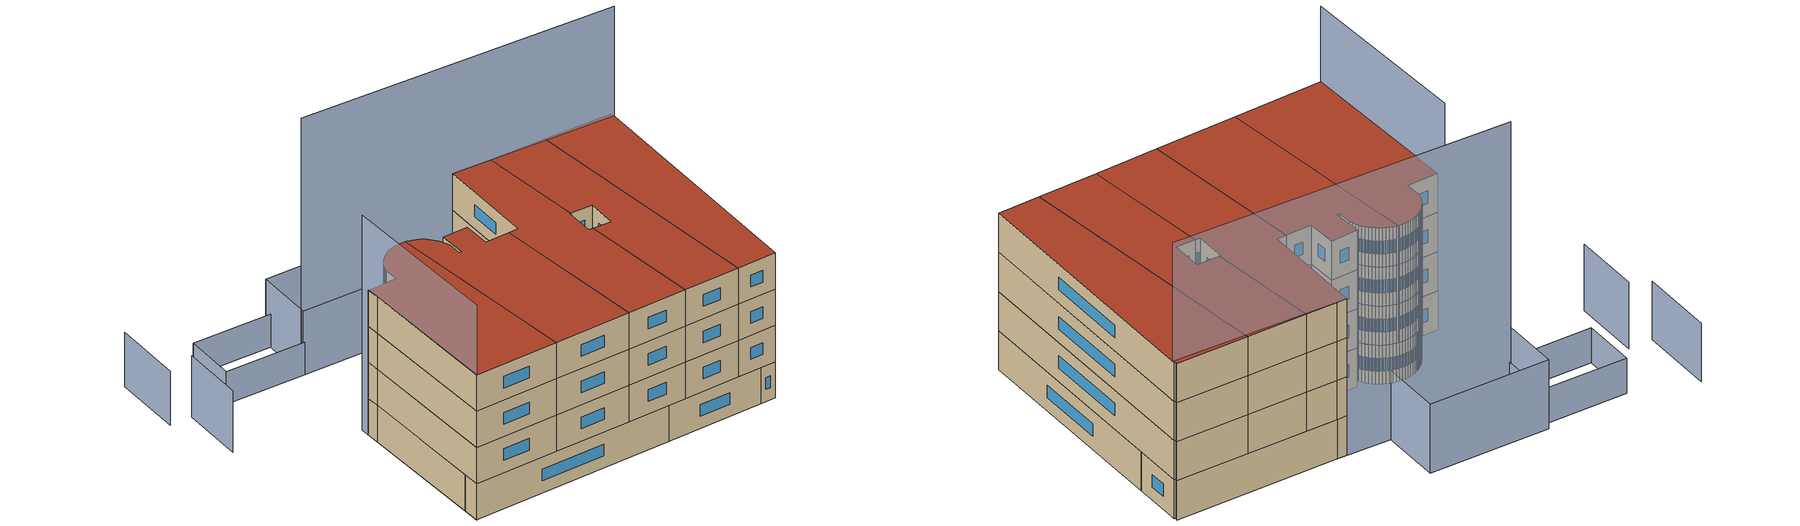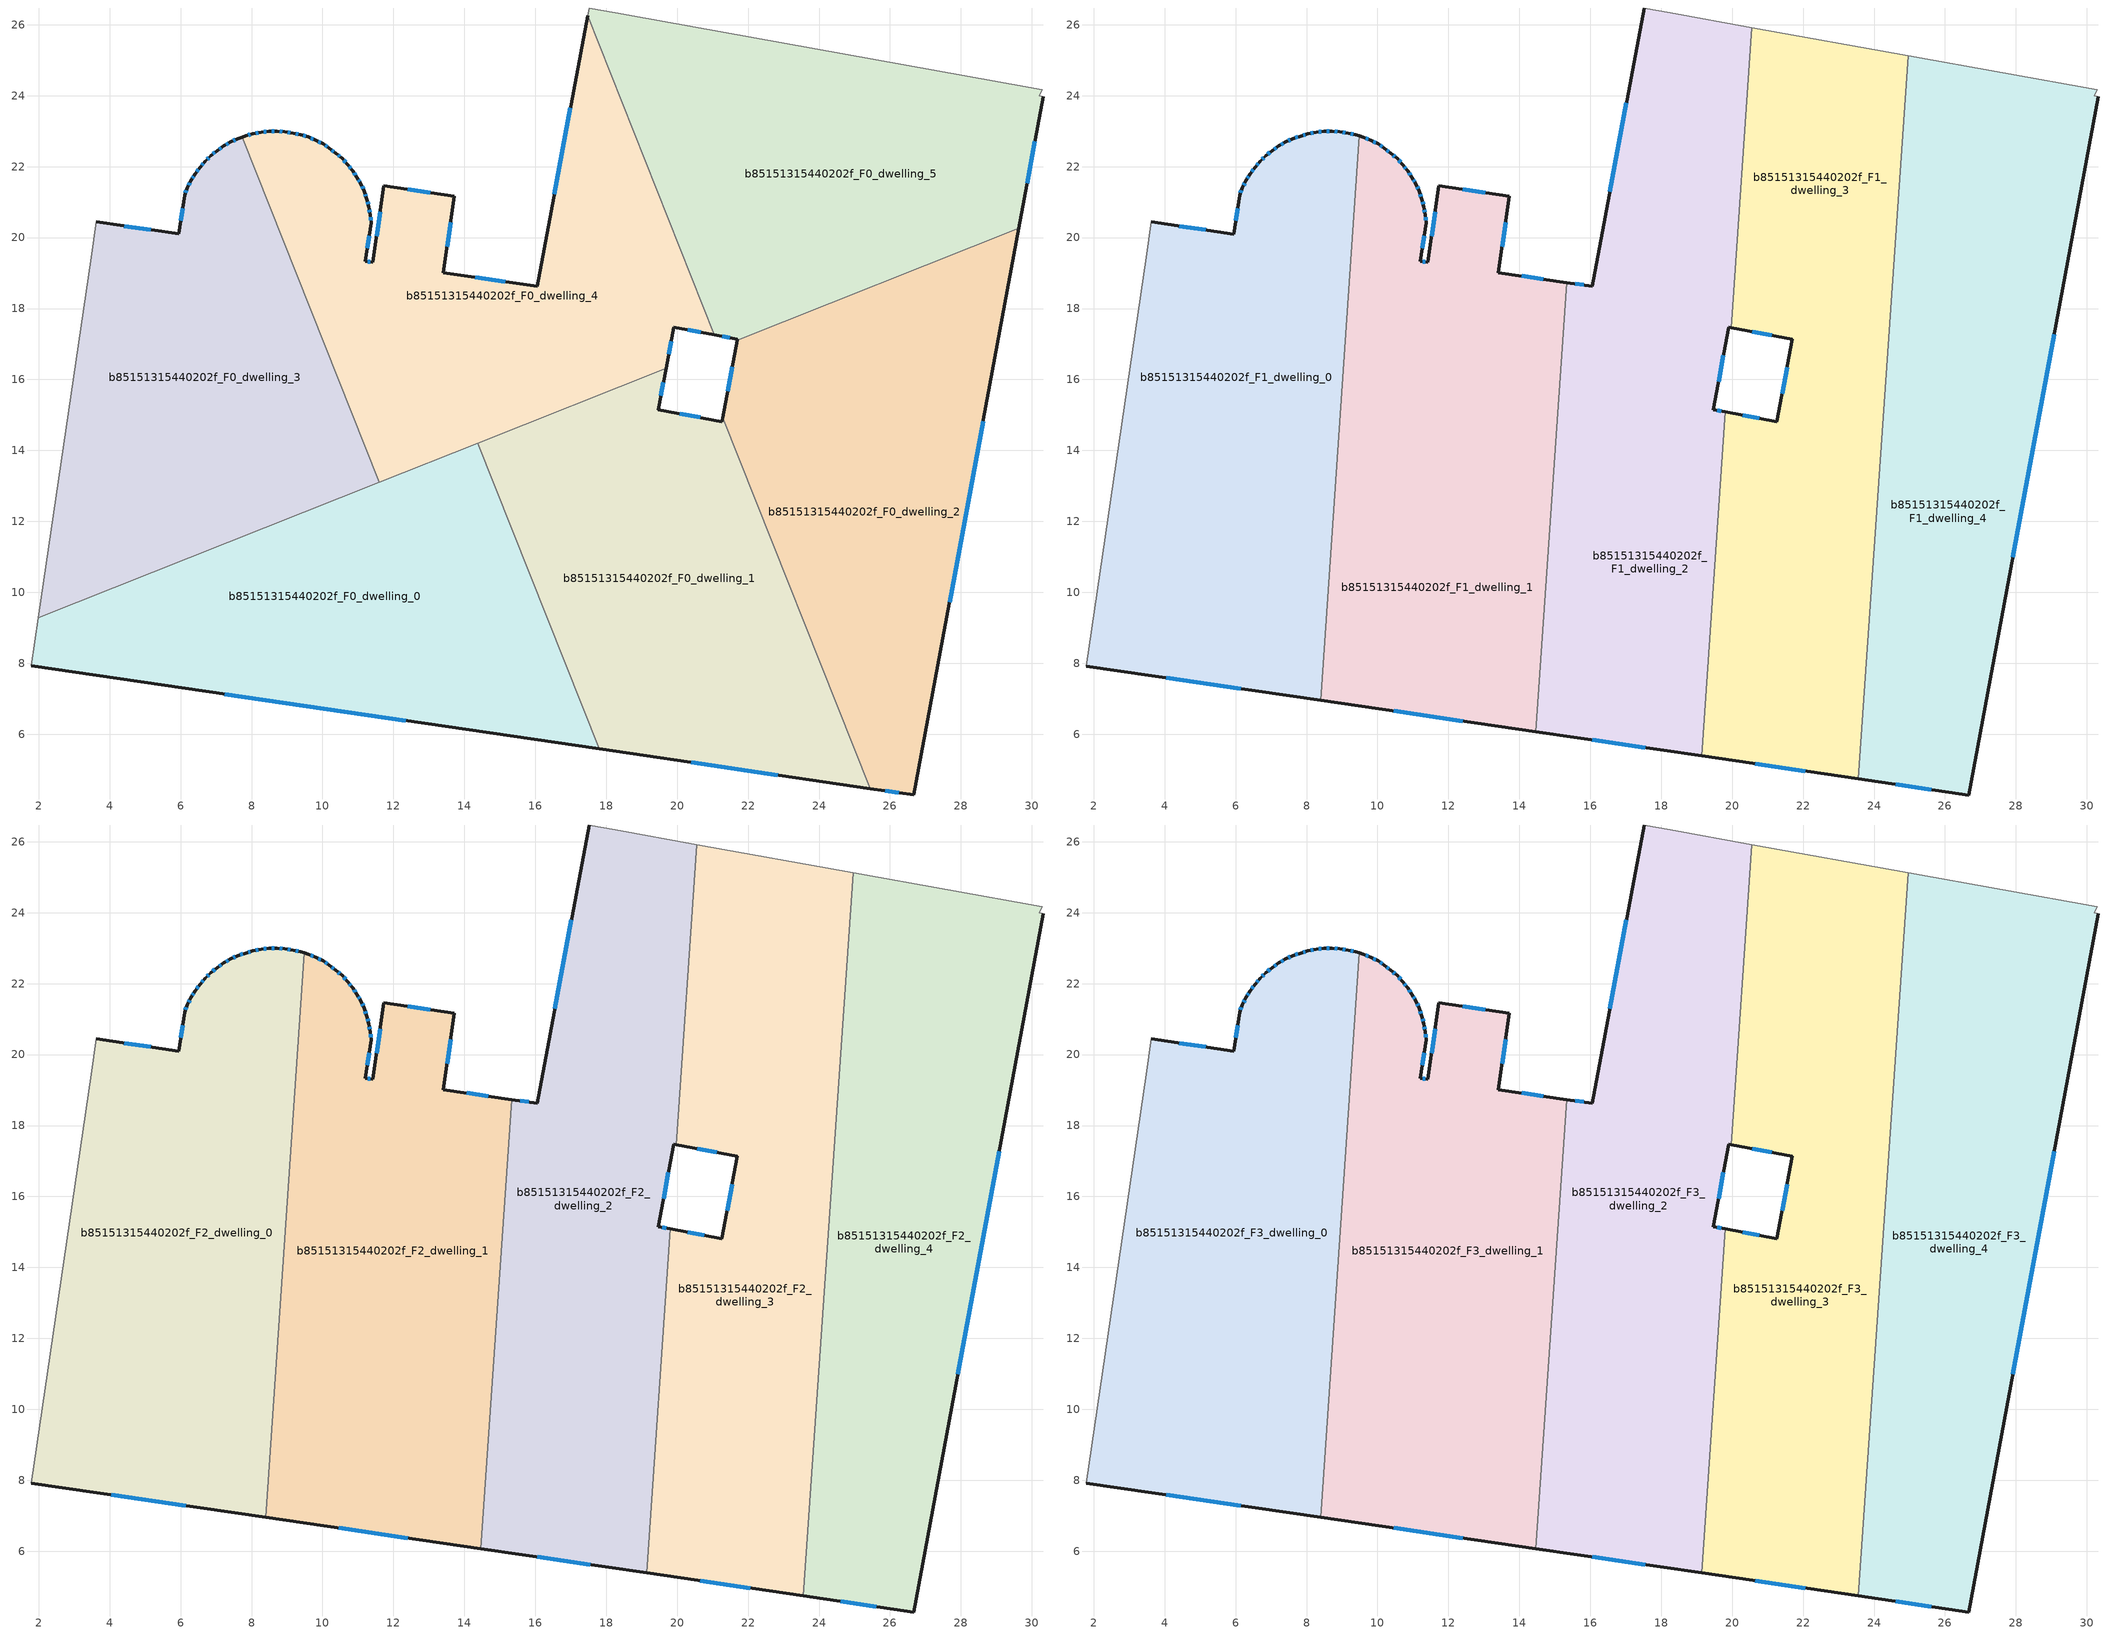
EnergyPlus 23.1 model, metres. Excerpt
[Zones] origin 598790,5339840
b85151315440202f_F0_dwelling_0
 floor ground (EU_floor_Construction): 14.37,14.2 17.8,5.58 1.79,7.92 1.99,9.28 z0
 wall outside (EU_wall_Construction): 1.79,7.92 17.8,5.58 z0:3
 wall to b85151315440202f_F0_dwelling_1 (EU_wall_Construction): 17.8,5.58 14.37,14.2 z0:3
 wall adiabatic (EU_wall_Construction): 1.99,9.28 1.79,7.92 z0:3
 wall to b85151315440202f_F0_dwelling_3 (EU_wall_Construction): 11.6,13.1 1.99,9.28 z0:3
 wall to b85151315440202f_F0_dwelling_4 (EU_wall_Construction): 14.37,14.2 11.6,13.1 z0:3
 window (EU_Window_Construction): 7.24,7.13 12.35,6.38 z1.02:1.98
b85151315440202f_F0_dwelling_1
 floor ground (EU_floor_Construction): 21.28,14.93 25.44,4.46 17.8,5.58 14.37,14.2 19.69,16.31 19.47,15.15 21.26,14.81 z0
 wall outside (EU_wall_Construction): 21.28,14.93 21.26,14.81 19.47,15.15 19.69,16.31 / 17.8,5.58 25.44,4.46 z0:3
 wall to b85151315440202f_F0_dwelling_2 (EU_wall_Construction): 25.44,4.46 21.28,14.93 z0:3
 wall to b85151315440202f_F0_dwelling_4 (EU_wall_Construction): 19.69,16.31 14.37,14.2 z0:3
 window (EU_Window_Construction): 19.54,15.54 19.61,15.91 / 20.65,14.93 20.08,15.03 / 20.4,5.2 22.84,4.85 z1.02:1.98
b85151315440202f_F0_dwelling_2
 floor ground (EU_floor_Construction): 29.63,20.26 26.67,4.29 25.44,4.46 21.28,14.93 21.69,17.11 z0
 wall outside (EU_wall_Construction): 25.44,4.46 26.67,4.29 29.63,20.26 / 21.69,17.11 21.28,14.93 z0:3
 wall to b85151315440202f_F0_dwelling_5 (EU_wall_Construction): 29.63,20.26 21.69,17.11 z0:3
 window (EU_Window_Construction): 27.68,9.72 28.62,14.83 / 25.86,4.4 26.25,4.35 / 21.55,16.37 21.42,15.67 z1.02:1.98
b85151315440202f_F0_dwelling_3
 floor ground (EU_floor_Construction): 7.74,22.83 11.6,13.1 1.99,9.28 3.48,19.44 3.62,20.44 5.95,20.1 6.11,21.2 6.19,21.41 6.29,21.61 6.41,21.8 6.55,21.98 6.69,22.16 6.85,22.31 7.03,22.45 7.22,22.58 7.41,22.7 7.61,22.79 z0
 wall outside (EU_wall_Construction): 7.74,22.83 7.61,22.79 7.41,22.7 7.22,22.58 7.03,22.45 6.85,22.31 6.69,22.16 6.55,21.98 6.41,21.8 6.29,21.61 6.19,21.41 6.11,21.2 5.95,20.1 3.62,20.44 z0:3
 wall to b85151315440202f_F0_dwelling_4 (EU_wall_Construction): 11.6,13.1 7.74,22.83 z0:3
 wall adiabatic (EU_wall_Construction): 3.62,20.44 3.48,19.44 1.99,9.28 z0:3
 window (EU_Window_Construction): 5.16,20.22 4.42,20.33 / 6.06,20.82 6,20.47 / 6.16,21.33 6.14,21.27 / 6.26,21.54 6.22,21.47 / 6.37,21.73 6.33,21.67 / 6.5,21.92 6.46,21.86 / 6.64,22.1 6.6,22.04 / 6.8,22.26 6.75,22.21 / 6.97,22.4 6.91,22.36 / 7.15,22.54 7.09,22.5 / 7.35,22.66 7.28,22.62 / 7.55,22.76 7.48,22.73 z1.02:1.98
b85151315440202f_F0_dwelling_4
 floor ground (EU_floor_Construction): 17.48,26.25 21.05,17.26 19.9,17.47 19.69,16.31 11.6,13.1 7.74,22.83 7.83,22.87 8.04,22.93 8.27,22.97 8.49,23 8.72,23 8.94,22.98 9.17,22.95 9.39,22.9 9.6,22.84 9.81,22.74 10.02,22.64 10.2,22.52 10.38,22.38 10.55,22.23 10.7,22.07 10.85,21.89 10.97,21.7 11.08,21.51 11.18,21.3 11.25,21.08 11.31,20.87 11.35,20.65 11.37,20.42 11.21,19.33 11.42,19.3 11.73,21.46 13.72,21.17 13.41,19.01 16.05,18.63 z0
 wall outside (EU_wall_Construction): 17.48,26.25 16.05,18.63 13.41,19.01 13.72,21.17 11.73,21.46 11.42,19.3 11.21,19.33 11.37,20.42 11.35,20.65 11.31,20.87 11.25,21.08 11.18,21.3 11.08,21.51 10.97,21.7 10.85,21.89 10.7,22.07 10.55,22.23 10.38,22.38 10.2,22.52 10.02,22.64 9.81,22.74 9.6,22.84 9.39,22.9 9.17,22.95 8.94,22.98 8.72,23 8.49,23 8.27,22.97 8.04,22.93 7.83,22.87 7.74,22.83 / 19.69,16.31 19.9,17.47 21.05,17.26 z0:3
 wall to b85151315440202f_F0_dwelling_5 (EU_wall_Construction): 21.05,17.26 17.48,26.25 z0:3
 window (EU_Window_Construction): 7.97,22.91 7.9,22.89 / 8.19,22.96 8.12,22.94 / 8.41,22.99 8.34,22.98 / 8.64,23 8.57,23 / 8.86,22.99 8.79,22.99 / 9.09,22.96 9.02,22.97 / 9.32,22.92 9.24,22.93 / 9.53,22.86 9.46,22.88 / 9.74,22.77 9.67,22.8 / 9.95,22.68 9.88,22.71 / 10.14,22.56 10.08,22.6 / 10.32,22.43 10.26,22.47 / 10.49,22.28 10.44,22.33 / 10.65,22.12 10.6,22.18 / 10.8,21.95 10.75,22 / 10.93,21.76 10.89,21.82 / 11.05,21.58 11.01,21.64 / 11.15,21.37 11.12,21.44 / 11.23,21.16 11.2,21.23 / 11.29,20.94 11.27,21.01 / 11.33,20.72 11.32,20.79 / 11.36,20.49 11.36,20.57 / 11.27,19.7 11.32,20.05 / 11.35,19.31 11.28,19.32 / 11.62,20.72 11.52,20.04 / 13.04,21.27 12.41,21.36 / 13.51,19.75 13.61,20.43 / 15.15,18.76 14.31,18.88 / 16.99,23.66 16.54,21.22 / 20.29,17.4 20.66,17.33 / 19.76,16.71 19.83,17.08 z1.02:1.98
b85151315440202f_F0_dwelling_5
 floor ground (EU_floor_Construction): 30.29,24.17 30.21,24 30.32,23.98 29.63,20.26 21.69,17.11 21.7,17.14 21.05,17.26 17.48,26.25 17.52,26.47 18.26,26.34 z0
 wall outside (EU_wall_Construction): 21.05,17.26 21.7,17.14 21.69,17.11 / 29.63,20.26 30.32,23.98 z0:3
 wall adiabatic (EU_wall_Construction): 30.32,23.98 30.21,24 30.29,24.17 18.26,26.34 17.52,26.47 17.48,26.25 z0:3
 window (EU_Window_Construction): 21.27,17.22 21.48,17.18 / 29.87,21.53 30.08,22.71 z1.02:1.98
b85151315440202f_F1_dwelling_0
 floor to b85151315440202f_F0_dwelling_3 (EU_floor_Construction): 7.74,22.83 9.23,19.08 8.74,11.96 1.99,9.28 3.48,19.44 3.62,20.44 5.95,20.1 6.11,21.19 6.19,21.41 6.29,21.61 6.41,21.8 6.55,21.98 6.69,22.15 6.85,22.31 7.03,22.45 7.22,22.58 7.41,22.7 7.61,22.79 z3
 floor to b85151315440202f_F0_dwelling_0 (EU_floor_Construction): 8.74,11.96 8.4,6.96 1.79,7.92 1.99,9.28 z3
 floor to b85151315440202f_F0_dwelling_4 (EU_floor_Construction): 9.49,22.87 9.23,19.08 7.74,22.83 7.83,22.86 8.04,22.93 8.27,22.97 8.49,23 8.72,23 8.94,22.98 9.17,22.95 9.39,22.9 z3
 wall outside (EU_wall_Construction): 9.49,22.87 9.39,22.9 9.17,22.95 8.94,22.98 8.72,23 8.49,23 8.27,22.97 8.04,22.93 7.83,22.86 7.61,22.79 7.41,22.7 7.22,22.58 7.03,22.45 6.85,22.31 6.69,22.15 6.55,21.98 6.41,21.8 6.29,21.61 6.19,21.41 6.11,21.19 5.95,20.1 3.62,20.44 / 1.79,7.92 8.4,6.96 z3:6
 wall to b85151315440202f_F1_dwelling_1 (EU_wall_Construction): 8.4,6.96 9.49,22.87 z3:6
 wall adiabatic (EU_wall_Construction): 3.62,20.44 3.48,19.44 1.79,7.92 z3:6
 window (EU_Window_Construction): 5.16,20.22 4.42,20.33 / 6.06,20.82 6,20.47 / 6.16,21.33 6.14,21.27 / 6.26,21.54 6.22,21.47 / 6.37,21.73 6.33,21.67 / 6.5,21.92 6.46,21.86 / 6.64,22.1 6.6,22.04 / 6.8,22.25 6.75,22.21 / 6.97,22.4 6.91,22.36 / 7.15,22.54 7.09,22.5 / 7.35,22.66 7.28,22.62 / 7.55,22.76 7.48,22.73 / 7.76,22.84 7.69,22.82 / 7.97,22.91 7.9,22.89 / 8.19,22.96 8.12,22.94 / 8.41,22.99 8.34,22.98 / 8.64,23 8.57,23 / 8.86,22.99 8.79,22.99 / 9.09,22.96 9.02,22.97 / 9.32,22.92 9.24,22.93 / 4.04,7.59 6.15,7.28 z4.02:4.98
b85151315440202f_F1_dwelling_1
 floor to b85151315440202f_F0_dwelling_0 (EU_floor_Construction): 14.37,14.2 14.93,12.8 14.47,6.07 8.4,6.96 8.74,11.96 z3
 floor to b85151315440202f_F0_dwelling_4 (EU_floor_Construction): 13.72,21.17 13.41,19.01 15.34,18.73 15.04,14.46 11.6,13.1 9.23,19.08 9.49,22.87 9.6,22.83 9.81,22.74 10.02,22.64 10.2,22.51 10.38,22.38 10.55,22.23 10.7,22.06 10.85,21.89 10.97,21.7 11.08,21.51 11.18,21.3 11.25,21.08 11.31,20.87 11.35,20.64 11.37,20.42 11.21,19.33 11.42,19.3 11.73,21.46 z3
 floor to b85151315440202f_F0_dwelling_3 (EU_floor_Construction): 9.23,19.08 11.6,13.1 8.74,11.96 z3
 floor to b85151315440202f_F0_dwelling_1 (EU_floor_Construction): 15.04,14.46 14.93,12.8 14.37,14.2 z3
 wall outside (EU_wall_Construction): 15.34,18.73 13.41,19.01 13.72,21.17 11.73,21.46 11.42,19.3 11.21,19.33 11.37,20.42 11.35,20.64 11.31,20.87 11.25,21.08 11.18,21.3 11.08,21.51 10.97,21.7 10.85,21.89 10.7,22.06 10.55,22.23 10.38,22.38 10.2,22.51 10.02,22.64 9.81,22.74 9.6,22.83 9.49,22.87 / 8.4,6.96 14.47,6.07 z3:6
 wall to b85151315440202f_F1_dwelling_2 (EU_wall_Construction): 14.47,6.07 15.34,18.73 z3:6
 window (EU_Window_Construction): 9.74,22.77 9.67,22.8 / 9.95,22.67 9.88,22.71 / 10.14,22.56 10.08,22.6 / 10.32,22.42 10.26,22.47 / 10.49,22.28 10.44,22.33 / 10.65,22.12 10.6,22.17 / 10.8,21.95 10.75,22 / 10.93,21.76 10.89,21.82 / 11.05,21.57 11.01,21.64 / 11.15,21.37 11.12,21.44 / 11.23,21.16 11.2,21.23 / 11.29,20.94 11.27,21.01 / 11.33,20.72 11.32,20.79 / 11.36,20.49 11.36,20.57 / 11.27,19.7 11.32,20.05 / 11.35,19.31 11.28,19.32 / 11.62,20.72 11.52,20.04 / 13.04,21.26 12.41,21.36 / 13.51,19.75 13.61,20.43 / 14.68,18.83 14.06,18.92 / 10.46,6.65 12.4,6.37 z4.02:4.98
b85151315440202f_F1_dwelling_2
 floor to b85151315440202f_F0_dwelling_4 (EU_floor_Construction): 17.48,26.25 20.12,19.59 19.98,17.46 19.9,17.47 19.69,16.31 15.04,14.46 15.34,18.73 16.05,18.63 z3
 floor to b85151315440202f_F0_dwelling_1 (EU_floor_Construction): 19.69,16.31 19.47,15.15 19.81,15.08 19.15,5.38 17.8,5.58 14.93,12.8 15.04,14.46 z3
 floor to b85151315440202f_F0_dwelling_5 (EU_floor_Construction): 20.56,25.92 20.12,19.59 17.48,26.25 17.52,26.47 18.26,26.33 z3
 floor to b85151315440202f_F0_dwelling_0 (EU_floor_Construction): 14.93,12.8 17.8,5.58 14.47,6.07 z3
 wall outside (EU_wall_Construction): 19.81,15.08 19.47,15.15 19.9,17.47 19.97,17.46 / 14.47,6.07 19.15,5.38 / 17.52,26.47 16.05,18.63 15.34,18.73 z3:6
 wall to b85151315440202f_F1_dwelling_3 (EU_wall_Construction): 19.15,5.38 19.81,15.08 / 19.97,17.46 20.56,25.92 z3:6
 wall adiabatic (EU_wall_Construction): 20.56,25.92 18.26,26.33 17.52,26.47 z3:6
 window (EU_Window_Construction): 19.62,15.94 19.76,16.68 / 19.7,15.1 19.59,15.13 / 16.06,5.84 17.55,5.62 / 15.81,18.66 15.58,18.7 / 17.02,23.8 16.55,21.3 z4.02:4.98
b85151315440202f_F1_dwelling_3
 floor to b85151315440202f_F0_dwelling_1 (EU_floor_Construction): 21.28,14.93 23.82,8.54 23.56,4.74 19.15,5.38 19.81,15.08 21.26,14.81 z3
 floor to b85151315440202f_F0_dwelling_5 (EU_floor_Construction): 24.96,25.13 24.48,18.22 21.69,17.11 21.69,17.12 21.7,17.13 21.05,17.26 20.12,19.59 20.56,25.92 z3
 floor to b85151315440202f_F0_dwelling_2 (EU_floor_Construction): 24.48,18.22 23.82,8.54 21.28,14.93 21.69,17.11 z3
 floor to b85151315440202f_F0_dwelling_4 (EU_floor_Construction): 20.12,19.59 21.05,17.26 19.98,17.46 z3
 wall outside (EU_wall_Construction): 19.97,17.46 21.7,17.13 21.26,14.81 19.81,15.08 / 19.15,5.38 23.56,4.74 z3:6
 wall adiabatic (EU_wall_Construction): 24.96,25.13 20.56,25.92 z3:6
 wall to b85151315440202f_F1_dwelling_4 (EU_wall_Construction): 23.56,4.74 24.96,25.13 z3:6
 window (EU_Window_Construction): 20.77,14.9 20.31,14.99 / 21.55,16.34 21.41,15.6 / 20.56,17.35 21.11,17.24 / 20.65,5.16 22.06,4.96 z4.02:4.98
b85151315440202f_F1_dwelling_4
 floor to b85151315440202f_F0_dwelling_2 (EU_floor_Construction): 29.63,20.26 26.67,4.29 25.44,4.46 23.82,8.54 24.48,18.22 z3
 floor to b85151315440202f_F0_dwelling_1 (EU_floor_Construction): 23.82,8.54 25.44,4.46 23.56,4.74 z3
 floor to b85151315440202f_F0_dwelling_5 (EU_floor_Construction): 30.29,24.17 30.21,24 30.32,23.98 29.63,20.26 24.48,18.22 24.96,25.13 z3
 wall outside (EU_wall_Construction): 23.56,4.74 26.67,4.28 30.32,23.97 z3:6
 wall adiabatic (EU_wall_Construction): 30.32,23.97 30.21,24 30.29,24.17 24.96,25.13 z3:6
 window (EU_Window_Construction): 27.91,10.98 29.08,17.28 / 24.62,4.58 25.61,4.44 z4.02:4.98
b85151315440202f_F2_dwelling_0
 floor to b85151315440202f_F1_dwelling_0 (EU_floor_Construction): 9.49,22.87 8.4,6.96 1.79,7.92 3.48,19.44 3.62,20.44 5.95,20.1 6.11,21.19 6.19,21.41 6.29,21.61 6.41,21.8 6.55,21.98 6.69,22.15 6.85,22.31 7.03,22.45 7.22,22.58 7.41,22.7 7.61,22.79 7.83,22.86 8.04,22.93 8.27,22.97 8.49,23 8.72,23 8.94,22.98 9.17,22.95 9.39,22.9 z6
 wall outside (EU_wall_Construction): 9.49,22.87 9.39,22.9 9.17,22.95 8.94,22.98 8.72,23 8.49,23 8.27,22.97 8.04,22.93 7.83,22.86 7.61,22.79 7.41,22.7 7.22,22.58 7.03,22.45 6.85,22.31 6.69,22.15 6.55,21.98 6.41,21.8 6.29,21.61 6.19,21.41 6.11,21.19 5.95,20.1 3.62,20.44 / 1.79,7.92 8.4,6.96 z6:9
 wall to b85151315440202f_F2_dwelling_1 (EU_wall_Construction): 8.4,6.96 9.49,22.87 z6:9
 wall adiabatic (EU_wall_Construction): 3.62,20.44 3.48,19.44 1.79,7.92 z6:9
 window (EU_Window_Construction): 5.16,20.22 4.42,20.33 / 6.06,20.82 6,20.47 / 6.16,21.33 6.14,21.27 / 6.26,21.54 6.22,21.47 / 6.37,21.73 6.33,21.67 / 6.5,21.92 6.46,21.86 / 6.64,22.1 6.6,22.04 / 6.8,22.25 6.75,22.21 / 6.97,22.4 6.91,22.36 / 7.15,22.54 7.09,22.5 / 7.35,22.66 7.28,22.62 / 7.55,22.76 7.48,22.73 / 7.76,22.84 7.69,22.82 / 7.97,22.91 7.9,22.89 / 8.19,22.96 8.12,22.94 / 8.41,22.99 8.34,22.98 / 8.64,23 8.57,23 / 8.86,22.99 8.79,22.99 / 9.09,22.96 9.02,22.97 / 9.32,22.92 9.24,22.93 / 4.04,7.59 6.15,7.28 z7.02:7.98
b85151315440202f_F2_dwelling_1
 floor to b85151315440202f_F1_dwelling_1 (EU_floor_Construction): 13.72,21.17 13.41,19.01 15.34,18.73 14.47,6.07 8.4,6.96 9.49,22.87 9.6,22.83 9.81,22.74 10.02,22.64 10.2,22.51 10.38,22.38 10.55,22.23 10.7,22.06 10.85,21.89 10.97,21.7 11.08,21.51 11.18,21.3 11.25,21.08 11.31,20.87 11.35,20.64 11.37,20.42 11.21,19.33 11.42,19.3 11.73,21.46 z6
 wall outside (EU_wall_Construction): 15.34,18.73 13.41,19.01 13.72,21.17 11.73,21.46 11.42,19.3 11.21,19.33 11.37,20.42 11.35,20.64 11.31,20.87 11.25,21.08 11.18,21.3 11.08,21.51 10.97,21.7 10.85,21.89 10.7,22.06 10.55,22.23 10.38,22.38 10.2,22.51 10.02,22.64 9.81,22.74 9.6,22.83 9.49,22.87 / 8.4,6.96 14.47,6.07 z6:9
 wall to b85151315440202f_F2_dwelling_2 (EU_wall_Construction): 14.47,6.07 15.34,18.73 z6:9
 window (EU_Window_Construction): 9.74,22.77 9.67,22.8 / 9.95,22.67 9.88,22.71 / 10.14,22.56 10.08,22.6 / 10.32,22.42 10.26,22.47 / 10.49,22.28 10.44,22.33 / 10.65,22.12 10.6,22.17 / 10.8,21.95 10.75,22 / 10.93,21.76 10.89,21.82 / 11.05,21.57 11.01,21.64 / 11.15,21.37 11.12,21.44 / 11.23,21.16 11.2,21.23 / 11.29,20.94 11.27,21.01 / 11.33,20.72 11.32,20.79 / 11.36,20.49 11.36,20.57 / 11.27,19.7 11.32,20.05 / 11.35,19.31 11.28,19.32 / 11.62,20.72 11.52,20.04 / 13.04,21.26 12.41,21.36 / 13.51,19.75 13.61,20.43 / 14.68,18.83 14.06,18.92 / 10.46,6.65 12.4,6.37 z7.02:7.98
b85151315440202f_F2_dwelling_2
 floor to b85151315440202f_F1_dwelling_2 (EU_floor_Construction): 20.56,25.92 19.97,17.46 19.9,17.47 19.47,15.15 19.81,15.08 19.15,5.38 14.47,6.07 15.34,18.73 16.05,18.63 17.52,26.47 18.26,26.33 z6
 wall outside (EU_wall_Construction): 19.81,15.08 19.47,15.15 19.9,17.47 19.97,17.46 / 14.47,6.07 19.15,5.38 / 17.52,26.47 16.05,18.63 15.34,18.73 z6:9
 wall to b85151315440202f_F2_dwelling_3 (EU_wall_Construction): 19.15,5.38 19.81,15.08 / 19.97,17.46 20.56,25.92 z6:9
 wall adiabatic (EU_wall_Construction): 20.56,25.92 18.26,26.33 17.52,26.47 z6:9
 window (EU_Window_Construction): 19.62,15.94 19.76,16.68 / 19.7,15.1 19.59,15.13 / 16.06,5.84 17.55,5.62 / 15.81,18.66 15.58,18.7 / 17.02,23.8 16.55,21.3 z7.02:7.98
b85151315440202f_F2_dwelling_3
 floor to b85151315440202f_F1_dwelling_3 (EU_floor_Construction): 24.96,25.13 23.56,4.74 19.15,5.38 19.81,15.08 21.26,14.81 21.7,17.13 19.97,17.46 20.56,25.92 z6
 wall outside (EU_wall_Construction): 19.97,17.46 21.7,17.13 21.26,14.81 19.81,15.08 / 19.15,5.38 23.56,4.74 z6:9
 wall adiabatic (EU_wall_Construction): 24.96,25.13 20.56,25.92 z6:9
 wall to b85151315440202f_F2_dwelling_4 (EU_wall_Construction): 23.56,4.74 24.96,25.13 z6:9
 window (EU_Window_Construction): 20.77,14.9 20.31,14.99 / 21.55,16.34 21.41,15.6 / 20.56,17.35 21.11,17.24 / 20.65,5.16 22.06,4.96 z7.02:7.98
b85151315440202f_F2_dwelling_4
 floor to b85151315440202f_F1_dwelling_4 (EU_floor_Construction): 30.29,24.17 30.21,24 30.32,23.97 26.67,4.28 23.56,4.74 24.96,25.13 z6
 wall outside (EU_wall_Construction): 23.56,4.74 26.67,4.28 30.32,23.97 z6:9
 wall adiabatic (EU_wall_Construction): 30.32,23.97 30.21,24 30.29,24.17 24.96,25.13 z6:9
 window (EU_Window_Construction): 27.91,10.98 29.08,17.28 / 24.62,4.58 25.61,4.44 z7.02:7.98
b85151315440202f_F3_dwelling_0
 floor to b85151315440202f_F2_dwelling_0 (EU_floor_Construction): 9.49,22.87 8.4,6.96 1.79,7.92 3.48,19.44 3.62,20.44 5.95,20.1 6.11,21.19 6.19,21.41 6.29,21.61 6.41,21.8 6.55,21.98 6.69,22.15 6.85,22.31 7.03,22.45 7.22,22.58 7.41,22.7 7.61,22.79 7.83,22.86 8.04,22.93 8.27,22.97 8.49,23 8.72,23 8.94,22.98 9.17,22.95 9.39,22.9 z9
 wall outside (EU_wall_Construction): 9.49,22.87 9.39,22.9 9.17,22.95 8.94,22.98 8.72,23 8.49,23 8.27,22.97 8.04,22.93 7.83,22.86 7.61,22.79 7.41,22.7 7.22,22.58 7.03,22.45 6.85,22.31 6.69,22.15 6.55,21.98 6.41,21.8 6.29,21.61 6.19,21.41 6.11,21.19 5.95,20.1 3.62,20.44 / 1.79,7.92 8.4,6.96 z9:12
 wall to b85151315440202f_F3_dwelling_1 (EU_wall_Construction): 8.4,6.96 9.49,22.87 z9:12
 wall adiabatic (EU_wall_Construction): 3.62,20.44 3.48,19.44 1.79,7.92 z9:12
 window (EU_Window_Construction): 5.16,20.22 4.42,20.33 / 6.06,20.82 6,20.47 / 6.16,21.33 6.14,21.27 / 6.26,21.54 6.22,21.47 / 6.37,21.73 6.33,21.67 / 6.5,21.92 6.46,21.86 / 6.64,22.1 6.6,22.04 / 6.8,22.25 6.75,22.21 / 6.97,22.4 6.91,22.36 / 7.15,22.54 7.09,22.5 / 7.35,22.66 7.28,22.62 / 7.55,22.76 7.48,22.73 / 7.76,22.84 7.69,22.82 / 7.97,22.91 7.9,22.89 / 8.19,22.96 8.12,22.94 / 8.41,22.99 8.34,22.98 / 8.64,23 8.57,23 / 8.86,22.99 8.79,22.99 / 9.09,22.96 9.02,22.97 / 9.32,22.92 9.24,22.93 / 4.04,7.59 6.15,7.28 z10.02:10.98
 roof outside (EU_roof_Construction): 8.4,6.96 9.49,22.87 9.39,22.9 9.17,22.95 8.94,22.98 8.72,23 8.49,23 8.27,22.97 8.04,22.93 7.83,22.86 7.61,22.79 7.41,22.7 7.22,22.58 7.03,22.45 6.85,22.31 6.69,22.15 6.55,21.98 6.41,21.8 6.29,21.61 6.19,21.41 6.11,21.19 5.95,20.1 3.62,20.44 3.48,19.44 1.79,7.92 z12
b85151315440202f_F3_dwelling_1
 floor to b85151315440202f_F2_dwelling_1 (EU_floor_Construction): 13.72,21.17 13.41,19.01 15.34,18.73 14.47,6.07 8.4,6.96 9.49,22.87 9.6,22.83 9.81,22.74 10.02,22.64 10.2,22.51 10.38,22.38 10.55,22.23 10.7,22.06 10.85,21.89 10.97,21.7 11.08,21.51 11.18,21.3 11.25,21.08 11.31,20.87 11.35,20.64 11.37,20.42 11.21,19.33 11.42,19.3 11.73,21.46 z9
 wall outside (EU_wall_Construction): 15.34,18.73 13.41,19.01 13.72,21.17 11.73,21.46 11.42,19.3 11.21,19.33 11.37,20.42 11.35,20.64 11.31,20.87 11.25,21.08 11.18,21.3 11.08,21.51 10.97,21.7 10.85,21.89 10.7,22.06 10.55,22.23 10.38,22.38 10.2,22.51 10.02,22.64 9.81,22.74 9.6,22.83 9.49,22.87 / 8.4,6.96 14.47,6.07 z9:12
 wall to b85151315440202f_F3_dwelling_2 (EU_wall_Construction): 14.47,6.07 15.34,18.73 z9:12
 window (EU_Window_Construction): 9.74,22.77 9.67,22.8 / 9.95,22.67 9.88,22.71 / 10.14,22.56 10.08,22.6 / 10.32,22.42 10.26,22.47 / 10.49,22.28 10.44,22.33 / 10.65,22.12 10.6,22.17 / 10.8,21.95 10.75,22 / 10.93,21.76 10.89,21.82 / 11.05,21.57 11.01,21.64 / 11.15,21.37 11.12,21.44 / 11.23,21.16 11.2,21.23 / 11.29,20.94 11.27,21.01 / 11.33,20.72 11.32,20.79 / 11.36,20.49 11.36,20.57 / 11.27,19.7 11.32,20.05 / 11.35,19.31 11.28,19.32 / 11.62,20.72 11.52,20.04 / 13.04,21.26 12.41,21.36 / 13.51,19.75 13.61,20.43 / 14.68,18.83 14.06,18.92 / 10.46,6.65 12.4,6.37 z10.02:10.98
 roof outside (EU_roof_Construction): 14.47,6.07 15.34,18.73 13.41,19.01 13.72,21.17 11.73,21.46 11.42,19.3 11.21,19.33 11.37,20.42 11.35,20.64 11.31,20.87 11.25,21.08 11.18,21.3 11.08,21.51 10.97,21.7 10.85,21.89 10.7,22.06 10.55,22.23 10.38,22.38 10.2,22.51 10.02,22.64 9.81,22.74 9.6,22.83 9.49,22.87 8.4,6.96 z12
b85151315440202f_F3_dwelling_2
 floor to b85151315440202f_F2_dwelling_2 (EU_floor_Construction): 20.56,25.92 19.97,17.46 19.9,17.47 19.47,15.15 19.81,15.08 19.15,5.38 14.47,6.07 15.34,18.73 16.05,18.63 17.52,26.47 18.26,26.33 z9
 wall outside (EU_wall_Construction): 19.81,15.08 19.47,15.15 19.9,17.47 19.97,17.46 / 14.47,6.07 19.15,5.38 / 17.52,26.47 16.05,18.63 15.34,18.73 z9:12
 wall to b85151315440202f_F3_dwelling_3 (EU_wall_Construction): 19.15,5.38 19.81,15.08 / 19.97,17.46 20.56,25.92 z9:12
 wall adiabatic (EU_wall_Construction): 20.56,25.92 18.26,26.33 17.52,26.47 z9:12
 window (EU_Window_Construction): 19.62,15.94 19.76,16.68 / 19.7,15.1 19.59,15.13 / 16.06,5.84 17.55,5.62 / 15.81,18.66 15.58,18.7 / 17.02,23.8 16.55,21.3 z10.02:10.98
 roof outside (EU_roof_Construction): 19.15,5.38 19.81,15.08 19.47,15.15 19.9,17.47 19.97,17.46 20.56,25.92 18.26,26.33 17.52,26.47 16.05,18.63 15.34,18.73 14.47,6.07 z12
b85151315440202f_F3_dwelling_3
 floor to b85151315440202f_F2_dwelling_3 (EU_floor_Construction): 24.96,25.13 23.56,4.74 19.15,5.38 19.81,15.08 21.26,14.81 21.7,17.13 19.97,17.46 20.56,25.92 z9
 wall outside (EU_wall_Construction): 19.97,17.46 21.7,17.13 21.26,14.81 19.81,15.08 / 19.15,5.38 23.56,4.74 z9:12
 wall adiabatic (EU_wall_Construction): 24.96,25.13 20.56,25.92 z9:12
 wall to b85151315440202f_F3_dwelling_4 (EU_wall_Construction): 23.56,4.74 24.96,25.13 z9:12
 window (EU_Window_Construction): 20.77,14.9 20.31,14.99 / 21.55,16.34 21.41,15.6 / 20.56,17.35 21.11,17.24 / 20.65,5.16 22.06,4.96 z10.02:10.98
 roof outside (EU_roof_Construction): 23.56,4.74 24.96,25.13 20.56,25.92 19.97,17.46 21.7,17.13 21.26,14.81 19.81,15.08 19.15,5.38 z12
b85151315440202f_F3_dwelling_4
 floor to b85151315440202f_F2_dwelling_4 (EU_floor_Construction): 30.29,24.17 30.21,24 30.32,23.97 26.67,4.28 23.56,4.74 24.96,25.13 z9
 wall outside (EU_wall_Construction): 23.56,4.74 26.67,4.28 30.32,23.97 z9:12
 wall adiabatic (EU_wall_Construction): 30.32,23.97 30.21,24 30.29,24.17 24.96,25.13 z9:12
 window (EU_Window_Construction): 27.91,10.98 29.08,17.28 / 24.62,4.58 25.61,4.44 z10.02:10.98
 roof outside (EU_roof_Construction): 26.67,4.28 30.32,23.97 30.21,24 30.29,24.17 24.96,25.13 23.56,4.74 z12
shading: 3.74,21.15 1.79,7.92 z0:17.8; -3.55,30.39 -4.48,25.39 z0:5.1; 30.29,23.81 5.54,29 z0:21.1; 14.3,27.06 5.47,28.71 / 5.47,28.71 6.32,33.26 / 6.32,33.26 15.15,31.61 / 15.15,31.61 14.3,27.06 z0:5.3; 0,33.86 6.31,32.69 / 6.31,32.69 5.56,28.69 / 5.56,28.69 -0.75,29.86 / -0.75,29.86 0,33.86 z0:2.7; -4.26,36.22 -5.29,30.71 z0:4.5
[Building]
EU S2 Campaign: North Axis=0; Terrain=City; Solar Distribution=FullExterior
[Site:Location]
Vienna: Latitude=48; Longitude=16.5; Time Zone=1; Elevation=183
[SizingPeriod:WeatherFileDays]
AnnualSizingPeriod: Begin Month=1; Begin Day of Month=1; End Month=12; End Day of Month=31; Day of Week for Start Day=Monday; Use Weather File Daylight Saving Period=No; Use Weather File Rain and Snow Indicators=No
[MATERIAL]
EU_InternalMass_Material: Roughness=MediumRough; Thickness=0.1; Conductivity=1; Density=1800; Specific Heat=900; Thermal Absorptance=0.9; Solar Absorptance=0.7; Visible Absorptance=0.7
[MATERIAL:NOMASS] Roughness=MediumRough; Thermal Absorptance=0.9; Solar Absorptance=0.7; Visible Absorptance=0.7
Name | Thermal Resistance
EU_wall_NoMass | 0.942466
EU_roof_NoMass | 0.551687
EU_floor_NoMass | 0.66527
[WINDOWMATERIAL:SIMPLEGLAZINGSYSTEM]
EU_Window_SimpleGlazing: UFactor=2.03367; Solar Heat Gain Coefficient=0.65; Visible Transmittance=0.65
[CONSTRUCTION]
EU_wall_Construction: EU_wall_NoMass
EU_roof_Construction: EU_roof_NoMass
EU_floor_Construction: EU_floor_NoMass
EU_Window_Construction: EU_Window_SimpleGlazing
EU_InternalMass_Construction: EU_InternalMass_Material
[ZONE] Type=1; Multiplier=1; Ceiling Height=autocalculate; Floor Area=autocalculate; Part of Total Floor Area=Yes
Name | Volume
b85151315440202f_F0_dwelling_0 | 218.567
b85151315440202f_F1_dwelling_0; b85151315440202f_F2_dwelling_0; b85151315440202f_F3_dwelling_0 | 262.271
b85151315440202f_F0_dwelling_1 | 218.575
b85151315440202f_F1_dwelling_1; b85151315440202f_F2_dwelling_1; b85151315440202f_F3_dwelling_1 | 262.278
b85151315440202f_F0_dwelling_2 | 218.586
b85151315440202f_F1_dwelling_2; b85151315440202f_F2_dwelling_2; b85151315440202f_F3_dwelling_2 | 262.294
b85151315440202f_F0_dwelling_3 | 218.565
b85151315440202f_F1_dwelling_3; b85151315440202f_F2_dwelling_3; b85151315440202f_F3_dwelling_3 | 262.23
b85151315440202f_F0_dwelling_4 | 218.535
b85151315440202f_F1_dwelling_4; b85151315440202f_F2_dwelling_4; b85151315440202f_F3_dwelling_4 | 262.306
b85151315440202f_F0_dwelling_5 | 218.557
[INTERNALMASS] Construction=EU_InternalMass_Construction
Name | Zone or ZoneList | Surface Area
b85151315440202f_F0_dwelling_0_EU_InternalMass | b85151315440202f_F0_dwelling_0 | 72.8555
b85151315440202f_F0_dwelling_1_EU_InternalMass | b85151315440202f_F0_dwelling_1 | 72.8582
b85151315440202f_F0_dwelling_2_EU_InternalMass | b85151315440202f_F0_dwelling_2 | 72.8618
b85151315440202f_F0_dwelling_3_EU_InternalMass | b85151315440202f_F0_dwelling_3 | 72.8555
b85151315440202f_F0_dwelling_4_EU_InternalMass | b85151315440202f_F0_dwelling_4 | 72.8449
b85151315440202f_F0_dwelling_5_EU_InternalMass | b85151315440202f_F0_dwelling_5 | 72.8518
b85151315440202f_F1_dwelling_0_EU_InternalMass | b85151315440202f_F1_dwelling_0 | 87.4229
b85151315440202f_F1_dwelling_1_EU_InternalMass | b85151315440202f_F1_dwelling_1 | 87.4254
b85151315440202f_F1_dwelling_2_EU_InternalMass | b85151315440202f_F1_dwelling_2 | 87.4309
b85151315440202f_F1_dwelling_3_EU_InternalMass | b85151315440202f_F1_dwelling_3 | 87.4095
b85151315440202f_F1_dwelling_4_EU_InternalMass | b85151315440202f_F1_dwelling_4 | 87.4326
b85151315440202f_F2_dwelling_0_EU_InternalMass | b85151315440202f_F2_dwelling_0 | 87.4229
b85151315440202f_F2_dwelling_1_EU_InternalMass | b85151315440202f_F2_dwelling_1 | 87.4254
b85151315440202f_F2_dwelling_2_EU_InternalMass | b85151315440202f_F2_dwelling_2 | 87.4309
b85151315440202f_F2_dwelling_3_EU_InternalMass | b85151315440202f_F2_dwelling_3 | 87.4095
b85151315440202f_F2_dwelling_4_EU_InternalMass | b85151315440202f_F2_dwelling_4 | 87.4326
b85151315440202f_F3_dwelling_0_EU_InternalMass | b85151315440202f_F3_dwelling_0 | 87.4229
b85151315440202f_F3_dwelling_1_EU_InternalMass | b85151315440202f_F3_dwelling_1 | 87.4254
b85151315440202f_F3_dwelling_2_EU_InternalMass | b85151315440202f_F3_dwelling_2 | 87.4309
b85151315440202f_F3_dwelling_3_EU_InternalMass | b85151315440202f_F3_dwelling_3 | 87.4095
b85151315440202f_F3_dwelling_4_EU_InternalMass | b85151315440202f_F3_dwelling_4 | 87.4326
[OTHEREQUIPMENT] Fuel Type=Electricity; Design Level Calculation Method=Watts/Area; Power per Zone Floor Area=1; Fraction Latent=0; Fraction Radiant=0; Fraction Lost=0; Carbon Dioxide Generation Rate=0; EndUse Subcategory=EU_Step8_InternalGains
Name | Zone or ZoneList or Space or SpaceList | Schedule
EU_Step8_InternalGain_b85151315440202f_F0_dwelling_0_f000 | b85151315440202f_F0_dwelling_0 | EU_Step8_GainSchedule_b85151315440202f_F0_dwelling_0_f000
EU_Step8_InternalGain_b85151315440202f_F0_dwelling_1_f000 | b85151315440202f_F0_dwelling_1 | EU_Step8_GainSchedule_b85151315440202f_F0_dwelling_1_f000
EU_Step8_InternalGain_b85151315440202f_F0_dwelling_2_f000 | b85151315440202f_F0_dwelling_2 | EU_Step8_GainSchedule_b85151315440202f_F0_dwelling_2_f000
EU_Step8_InternalGain_b85151315440202f_F0_dwelling_3_f000 | b85151315440202f_F0_dwelling_3 | EU_Step8_GainSchedule_b85151315440202f_F0_dwelling_3_f000
EU_Step8_InternalGain_b85151315440202f_F0_dwelling_4_f000 | b85151315440202f_F0_dwelling_4 | EU_Step8_GainSchedule_b85151315440202f_F0_dwelling_4_f000
EU_Step8_InternalGain_b85151315440202f_F0_dwelling_5_f000 | b85151315440202f_F0_dwelling_5 | EU_Step8_GainSchedule_b85151315440202f_F0_dwelling_5_f000
EU_Step8_InternalGain_b85151315440202f_F1_dwelling_0_f000 | b85151315440202f_F1_dwelling_0 | EU_Step8_GainSchedule_b85151315440202f_F1_dwelling_0_f000
EU_Step8_InternalGain_b85151315440202f_F1_dwelling_1_f000 | b85151315440202f_F1_dwelling_1 | EU_Step8_GainSchedule_b85151315440202f_F1_dwelling_1_f000
EU_Step8_InternalGain_b85151315440202f_F1_dwelling_2_f000 | b85151315440202f_F1_dwelling_2 | EU_Step8_GainSchedule_b85151315440202f_F1_dwelling_2_f000
EU_Step8_InternalGain_b85151315440202f_F1_dwelling_3_f000 | b85151315440202f_F1_dwelling_3 | EU_Step8_GainSchedule_b85151315440202f_F1_dwelling_3_f000
EU_Step8_InternalGain_b85151315440202f_F1_dwelling_4_f000 | b85151315440202f_F1_dwelling_4 | EU_Step8_GainSchedule_b85151315440202f_F1_dwelling_4_f000
EU_Step8_InternalGain_b85151315440202f_F2_dwelling_0_f000 | b85151315440202f_F2_dwelling_0 | EU_Step8_GainSchedule_b85151315440202f_F2_dwelling_0_f000
EU_Step8_InternalGain_b85151315440202f_F2_dwelling_1_f000 | b85151315440202f_F2_dwelling_1 | EU_Step8_GainSchedule_b85151315440202f_F2_dwelling_1_f000
EU_Step8_InternalGain_b85151315440202f_F2_dwelling_2_f000 | b85151315440202f_F2_dwelling_2 | EU_Step8_GainSchedule_b85151315440202f_F2_dwelling_2_f000
EU_Step8_InternalGain_b85151315440202f_F2_dwelling_3_f000 | b85151315440202f_F2_dwelling_3 | EU_Step8_GainSchedule_b85151315440202f_F2_dwelling_3_f000
EU_Step8_InternalGain_b85151315440202f_F2_dwelling_4_f000 | b85151315440202f_F2_dwelling_4 | EU_Step8_GainSchedule_b85151315440202f_F2_dwelling_4_f000
EU_Step8_InternalGain_b85151315440202f_F3_dwelling_0_f000 | b85151315440202f_F3_dwelling_0 | EU_Step8_GainSchedule_b85151315440202f_F3_dwelling_0_f000
EU_Step8_InternalGain_b85151315440202f_F3_dwelling_1_f000 | b85151315440202f_F3_dwelling_1 | EU_Step8_GainSchedule_b85151315440202f_F3_dwelling_1_f000
EU_Step8_InternalGain_b85151315440202f_F3_dwelling_2_f000 | b85151315440202f_F3_dwelling_2 | EU_Step8_GainSchedule_b85151315440202f_F3_dwelling_2_f000
EU_Step8_InternalGain_b85151315440202f_F3_dwelling_3_f000 | b85151315440202f_F3_dwelling_3 | EU_Step8_GainSchedule_b85151315440202f_F3_dwelling_3_f000
EU_Step8_InternalGain_b85151315440202f_F3_dwelling_4_f000 | b85151315440202f_F3_dwelling_4 | EU_Step8_GainSchedule_b85151315440202f_F3_dwelling_4_f000
[ZONEVENTILATION:DESIGNFLOWRATE] Schedule=EU_AlwaysOn; Design Flow Rate Calculation Method=AirChanges/Hour; Air Changes per Hour=0.530523; Ventilation Type=Natural; Fan Pressure Rise=0; Fan Total Efficiency=1; Constant Term Coefficient=1; Temperature Term Coefficient=0; Velocity Term Coefficient=0; Velocity Squared Term Coefficient=0; Minimum Indoor Temperature=-100; Maximum Indoor Temperature=100; Delta Temperature=-100; Minimum Outdoor Temperature=-100; Maximum Outdoor Temperature=100; Maximum Wind Speed=40
Name | Zone or ZoneList or Space or SpaceList
EU_ConstantAir_b85151315440202f_F0_dwelling_0 | b85151315440202f_F0_dwelling_0
EU_ConstantAir_b85151315440202f_F0_dwelling_1 | b85151315440202f_F0_dwelling_1
EU_ConstantAir_b85151315440202f_F0_dwelling_2 | b85151315440202f_F0_dwelling_2
EU_ConstantAir_b85151315440202f_F0_dwelling_3 | b85151315440202f_F0_dwelling_3
EU_ConstantAir_b85151315440202f_F0_dwelling_4 | b85151315440202f_F0_dwelling_4
EU_ConstantAir_b85151315440202f_F0_dwelling_5 | b85151315440202f_F0_dwelling_5
EU_ConstantAir_b85151315440202f_F1_dwelling_0 | b85151315440202f_F1_dwelling_0
EU_ConstantAir_b85151315440202f_F1_dwelling_1 | b85151315440202f_F1_dwelling_1
EU_ConstantAir_b85151315440202f_F1_dwelling_2 | b85151315440202f_F1_dwelling_2
EU_ConstantAir_b85151315440202f_F1_dwelling_3 | b85151315440202f_F1_dwelling_3
EU_ConstantAir_b85151315440202f_F1_dwelling_4 | b85151315440202f_F1_dwelling_4
EU_ConstantAir_b85151315440202f_F2_dwelling_0 | b85151315440202f_F2_dwelling_0
EU_ConstantAir_b85151315440202f_F2_dwelling_1 | b85151315440202f_F2_dwelling_1
EU_ConstantAir_b85151315440202f_F2_dwelling_2 | b85151315440202f_F2_dwelling_2
EU_ConstantAir_b85151315440202f_F2_dwelling_3 | b85151315440202f_F2_dwelling_3
EU_ConstantAir_b85151315440202f_F2_dwelling_4 | b85151315440202f_F2_dwelling_4
EU_ConstantAir_b85151315440202f_F3_dwelling_0 | b85151315440202f_F3_dwelling_0
EU_ConstantAir_b85151315440202f_F3_dwelling_1 | b85151315440202f_F3_dwelling_1
EU_ConstantAir_b85151315440202f_F3_dwelling_2 | b85151315440202f_F3_dwelling_2
EU_ConstantAir_b85151315440202f_F3_dwelling_3 | b85151315440202f_F3_dwelling_3
EU_ConstantAir_b85151315440202f_F3_dwelling_4 | b85151315440202f_F3_dwelling_4
[HVACTEMPLATE:THERMOSTAT] Constant Heating Setpoint=20; Constant Cooling Setpoint=50
EU_HeatOnly_b85151315440202f_F0_dwelling_0; EU_HeatOnly_b85151315440202f_F0_dwelling_1; EU_HeatOnly_b85151315440202f_F0_dwelling_2; EU_HeatOnly_b85151315440202f_F0_dwelling_3; EU_HeatOnly_b85151315440202f_F0_dwelling_4; EU_HeatOnly_b85151315440202f_F0_dwelling_5; EU_HeatOnly_b85151315440202f_F1_dwelling_0; EU_HeatOnly_b85151315440202f_F1_dwelling_1; EU_HeatOnly_b85151315440202f_F1_dwelling_2; EU_HeatOnly_b85151315440202f_F1_dwelling_3; EU_HeatOnly_b85151315440202f_F1_dwelling_4; EU_HeatOnly_b85151315440202f_F2_dwelling_0; EU_HeatOnly_b85151315440202f_F2_dwelling_1; EU_HeatOnly_b85151315440202f_F2_dwelling_2; EU_HeatOnly_b85151315440202f_F2_dwelling_3; EU_HeatOnly_b85151315440202f_F2_dwelling_4; EU_HeatOnly_b85151315440202f_F3_dwelling_0; EU_HeatOnly_b85151315440202f_F3_dwelling_1; EU_HeatOnly_b85151315440202f_F3_dwelling_2; EU_HeatOnly_b85151315440202f_F3_dwelling_3; EU_HeatOnly_b85151315440202f_F3_dwelling_4
[HVACTEMPLATE:ZONE:IDEALLOADSAIRSYSTEM] System Availability Schedule=EU_AlwaysOn; Maximum Heating Supply Air Temperature=50; Minimum Cooling Supply Air Temperature=13; Maximum Heating Supply Air Humidity Ratio=0.0156; Minimum Cooling Supply Air Humidity Ratio=0.0077; Heating Limit=NoLimit; Cooling Limit=NoLimit; Heating Availability Schedule=EU_AlwaysOn; Cooling Availability Schedule=EU_CoolingOff; Dehumidification Control Type=ConstantSensibleHeatRatio; Cooling Sensible Heat Ratio=0.7; Dehumidification Setpoint=60; Humidification Control Type=None; Humidification Setpoint=30; Outdoor Air Method=None; Outdoor Air Flow Rate per Person=0.00944; Outdoor Air Flow Rate per Zone Floor Area=0; Outdoor Air Flow Rate per Zone=0; Demand Controlled Ventilation Type=None; Outdoor Air Economizer Type=NoEconomizer; Heat Recovery Type=None; Sensible Heat Recovery Effectiveness=0.7; Latent Heat Recovery Effectiveness=0.65
Name | Template Thermostat
b85151315440202f_F0_dwelling_0 | EU_HeatOnly_b85151315440202f_F0_dwelling_0
b85151315440202f_F0_dwelling_1 | EU_HeatOnly_b85151315440202f_F0_dwelling_1
b85151315440202f_F0_dwelling_2 | EU_HeatOnly_b85151315440202f_F0_dwelling_2
b85151315440202f_F0_dwelling_3 | EU_HeatOnly_b85151315440202f_F0_dwelling_3
b85151315440202f_F0_dwelling_4 | EU_HeatOnly_b85151315440202f_F0_dwelling_4
b85151315440202f_F0_dwelling_5 | EU_HeatOnly_b85151315440202f_F0_dwelling_5
b85151315440202f_F1_dwelling_0 | EU_HeatOnly_b85151315440202f_F1_dwelling_0
b85151315440202f_F1_dwelling_1 | EU_HeatOnly_b85151315440202f_F1_dwelling_1
b85151315440202f_F1_dwelling_2 | EU_HeatOnly_b85151315440202f_F1_dwelling_2
b85151315440202f_F1_dwelling_3 | EU_HeatOnly_b85151315440202f_F1_dwelling_3
b85151315440202f_F1_dwelling_4 | EU_HeatOnly_b85151315440202f_F1_dwelling_4
b85151315440202f_F2_dwelling_0 | EU_HeatOnly_b85151315440202f_F2_dwelling_0
b85151315440202f_F2_dwelling_1 | EU_HeatOnly_b85151315440202f_F2_dwelling_1
b85151315440202f_F2_dwelling_2 | EU_HeatOnly_b85151315440202f_F2_dwelling_2
b85151315440202f_F2_dwelling_3 | EU_HeatOnly_b85151315440202f_F2_dwelling_3
b85151315440202f_F2_dwelling_4 | EU_HeatOnly_b85151315440202f_F2_dwelling_4
b85151315440202f_F3_dwelling_0 | EU_HeatOnly_b85151315440202f_F3_dwelling_0
b85151315440202f_F3_dwelling_1 | EU_HeatOnly_b85151315440202f_F3_dwelling_1
b85151315440202f_F3_dwelling_2 | EU_HeatOnly_b85151315440202f_F3_dwelling_2
b85151315440202f_F3_dwelling_3 | EU_HeatOnly_b85151315440202f_F3_dwelling_3
b85151315440202f_F3_dwelling_4 | EU_HeatOnly_b85151315440202f_F3_dwelling_4
[SIZING:ZONE] Zone Cooling Design Supply Air Temperature Input Method=SupplyAirTemperature; Zone Cooling Design Supply Air Temperature=13; Zone Heating Design Supply Air Temperature Input Method=SupplyAirTemperature; Zone Heating Design Supply Air Temperature=50; Zone Cooling Design Supply Air Humidity Ratio=0.008; Zone Heating Design Supply Air Humidity Ratio=0.008; Cooling Design Air Flow Method=DesignDay; Cooling Design Air Flow Rate=0; Cooling Minimum Air Flow per Zone Floor Area=0.000762; Cooling Minimum Air Flow=0; Cooling Minimum Air Flow Fraction=0.2; Heating Design Air Flow Method=DesignDay; Heating Design Air Flow Rate=0; Heating Maximum Air Flow per Zone Floor Area=0.002032; Heating Maximum Air Flow=0.141576; Heating Maximum Air Flow Fraction=0.3; Account for Dedicated Outdoor Air System=No; Dedicated Outdoor Air System Control Strategy=NeutralSupplyAir; Dedicated Outdoor Air Low Setpoint Temperature for Design=autosize; Dedicated Outdoor Air High Setpoint Temperature for Design=autosize; Zone Load Sizing Method=Sensible Load Only No Latent Load; Zone Latent Cooling Design Supply Air Humidity Ratio Input Method=HumidityRatioDifference; Zone Cooling Design Supply Air Humidity Ratio Difference=0.005; Zone Latent Heating Design Supply Air Humidity Ratio Input Method=HumidityRatioDifference; Zone Humidification Design Supply Air Humidity Ratio Difference=0.005
b85151315440202f_F0_dwelling_0; b85151315440202f_F0_dwelling_1; b85151315440202f_F0_dwelling_2; b85151315440202f_F0_dwelling_3; b85151315440202f_F0_dwelling_4; b85151315440202f_F0_dwelling_5; b85151315440202f_F1_dwelling_0; b85151315440202f_F1_dwelling_1; b85151315440202f_F1_dwelling_2; b85151315440202f_F1_dwelling_3; b85151315440202f_F1_dwelling_4; b85151315440202f_F2_dwelling_0; b85151315440202f_F2_dwelling_1; b85151315440202f_F2_dwelling_2; b85151315440202f_F2_dwelling_3; b85151315440202f_F2_dwelling_4; b85151315440202f_F3_dwelling_0; b85151315440202f_F3_dwelling_1; b85151315440202f_F3_dwelling_2; b85151315440202f_F3_dwelling_3; b85151315440202f_F3_dwelling_4
[SCHEDULE:CONSTANT]
Name | Hourly Value
EU_AlwaysOn | 1
EU_CoolingOff | 0
[SCHEDULE:FILE] Column Number=1; Rows to Skip at Top=0; Number of Hours of Data=8760; Column Separator=Comma; Interpolate to Timestep=No; Minutes per Item=60; Adjust Schedule for Daylight Savings=Yes
Name | File
EU_Step8_GainSchedule_b85151315440202f_F0_dwelling_0_f000 | ../../schedules/b85151315440202f/b85151315440202f_F0_dwelling_0_f000_gain.csv
EU_Step8_GainSchedule_b85151315440202f_F0_dwelling_1_f000 | ../../schedules/b85151315440202f/b85151315440202f_F0_dwelling_1_f000_gain.csv
EU_Step8_GainSchedule_b85151315440202f_F0_dwelling_2_f000 | ../../schedules/b85151315440202f/b85151315440202f_F0_dwelling_2_f000_gain.csv
EU_Step8_GainSchedule_b85151315440202f_F0_dwelling_3_f000 | ../../schedules/b85151315440202f/b85151315440202f_F0_dwelling_3_f000_gain.csv
EU_Step8_GainSchedule_b85151315440202f_F0_dwelling_4_f000 | ../../schedules/b85151315440202f/b85151315440202f_F0_dwelling_4_f000_gain.csv
EU_Step8_GainSchedule_b85151315440202f_F0_dwelling_5_f000 | ../../schedules/b85151315440202f/b85151315440202f_F0_dwelling_5_f000_gain.csv
EU_Step8_GainSchedule_b85151315440202f_F1_dwelling_0_f000 | ../../schedules/b85151315440202f/b85151315440202f_F1_dwelling_0_f000_gain.csv
EU_Step8_GainSchedule_b85151315440202f_F1_dwelling_1_f000 | ../../schedules/b85151315440202f/b85151315440202f_F1_dwelling_1_f000_gain.csv
EU_Step8_GainSchedule_b85151315440202f_F1_dwelling_2_f000 | ../../schedules/b85151315440202f/b85151315440202f_F1_dwelling_2_f000_gain.csv
EU_Step8_GainSchedule_b85151315440202f_F1_dwelling_3_f000 | ../../schedules/b85151315440202f/b85151315440202f_F1_dwelling_3_f000_gain.csv
EU_Step8_GainSchedule_b85151315440202f_F1_dwelling_4_f000 | ../../schedules/b85151315440202f/b85151315440202f_F1_dwelling_4_f000_gain.csv
EU_Step8_GainSchedule_b85151315440202f_F2_dwelling_0_f000 | ../../schedules/b85151315440202f/b85151315440202f_F2_dwelling_0_f000_gain.csv
EU_Step8_GainSchedule_b85151315440202f_F2_dwelling_1_f000 | ../../schedules/b85151315440202f/b85151315440202f_F2_dwelling_1_f000_gain.csv
EU_Step8_GainSchedule_b85151315440202f_F2_dwelling_2_f000 | ../../schedules/b85151315440202f/b85151315440202f_F2_dwelling_2_f000_gain.csv
EU_Step8_GainSchedule_b85151315440202f_F2_dwelling_3_f000 | ../../schedules/b85151315440202f/b85151315440202f_F2_dwelling_3_f000_gain.csv
EU_Step8_GainSchedule_b85151315440202f_F2_dwelling_4_f000 | ../../schedules/b85151315440202f/b85151315440202f_F2_dwelling_4_f000_gain.csv
EU_Step8_GainSchedule_b85151315440202f_F3_dwelling_0_f000 | ../../schedules/b85151315440202f/b85151315440202f_F3_dwelling_0_f000_gain.csv
EU_Step8_GainSchedule_b85151315440202f_F3_dwelling_1_f000 | ../../schedules/b85151315440202f/b85151315440202f_F3_dwelling_1_f000_gain.csv
EU_Step8_GainSchedule_b85151315440202f_F3_dwelling_2_f000 | ../../schedules/b85151315440202f/b85151315440202f_F3_dwelling_2_f000_gain.csv
EU_Step8_GainSchedule_b85151315440202f_F3_dwelling_3_f000 | ../../schedules/b85151315440202f/b85151315440202f_F3_dwelling_3_f000_gain.csv
EU_Step8_GainSchedule_b85151315440202f_F3_dwelling_4_f000 | ../../schedules/b85151315440202f/b85151315440202f_F3_dwelling_4_f000_gain.csv
